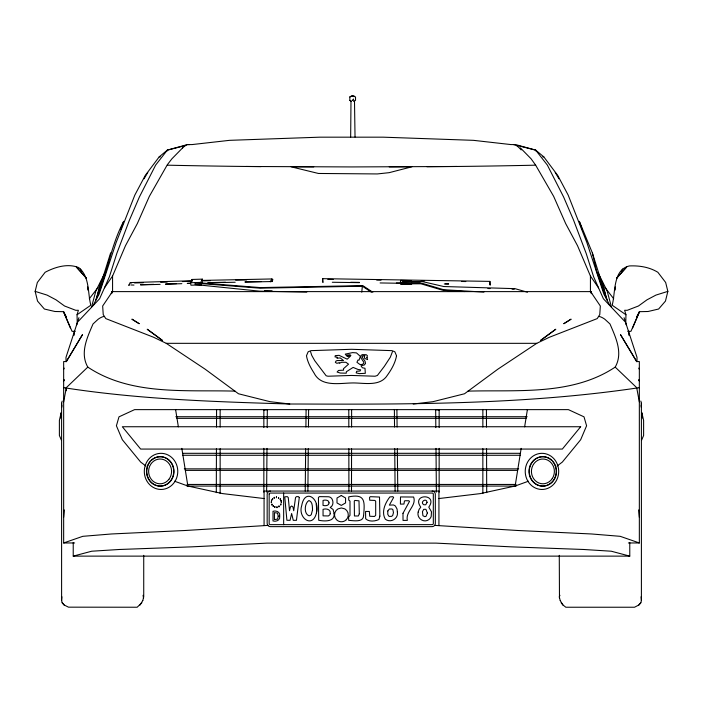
<?xml version="1.0" encoding="UTF-8"?>
<svg xmlns="http://www.w3.org/2000/svg" width="703" height="703" viewBox="0 0 703 703"><rect width="100%" height="100%" fill="white"/><g stroke="black" fill="none" stroke-linecap="round" stroke-linejoin="round"><path stroke-width="1.05" d="M482.847 493.559L482.856 448.663M482.856 427.064L482.856 409.418M486.423 409.629L486.485 427.108M351.5 491.063L351.562 448.716M351.597 427.002L351.623 409.629M216.296 492.645L216.445 448.751M216.515 427.108L216.577 409.629M636.988 361.694L637.015 357.37L625.565 322.282L603.402 298.757L593.648 276.868L586.17 253.405L573.534 220.057L563.648 197.068L547.365 165.1L535.677 150.126L515.571 144.572L510.923 144.572L473.444 140.336L383.144 137.173L319.856 137.173L229.556 140.336L192.077 144.572L187.429 144.572L167.323 150.126L159.194 156.866L145.24 175.469L134.827 195.1L116.118 242.57L99.158 294.056L93.306 305.12M266.622 492.118L266.999 448.382M267.175 427.617L267.325 409.726L263.845 410.016M307.888 491.063L308.266 448.716M308.459 427.002L308.617 409.629M350.665 137.023L350.982 101.179L349.839 100.371L349.839 96.944L350.982 96.249M305.225 491.063L305.673 448.716M305.91 427.002L306.095 409.629M615.239 290.04L615.274 286.912M625.951 314.751L612.506 305.462L612.383 304.399C615.538 291.982 612.99 269.601 629.37 265.936C639.273 265.488 649.256 267.043 657.859 272.272L665.662 282.474L667.85 291.376L655.934 295.093L646.98 299.829L638.456 305.998L627.234 310.313L624.624 310.287L625.951 314.751L625.775 322.985L626.505 324.979L626.145 324.716M316.438 513.032C320.463 499.086 304.935 487.258 301.675 505.756C297.677 518.014 312.721 528.753 316.438 513.032A36.125 36.125 0 0 0 316.157 503.998M63.657 517.329L64.298 509.93M361.773 292.176L362.344 286.209L259.838 288.177L195.118 283.142L195.179 284.557L259.609 291.165L306.798 292.088M73.648 335.322L73.841 333.292M61.917 596.768L61.6 600.59L61.6 403.232L61.759 405.534M641.083 407.055L641.241 405.473M60.502 418.03L61.152 412.687L59.386 420.473L59.386 435.491L61.451 440.263M74.5 331.289L73.912 335.375M411.642 284.434L400.965 284.258L400.534 280.383L411.22 280.559L411.642 282.035M142.788 600.59L143.728 596.838L143.728 555.335M143.526 598.288L143.069 595.283M515.308 484.938L521.178 448.356M524.631 426.844L527.391 409.629M63.657 401.975L66.31 387.661L87.796 367.107C79.711 352.924 87.269 337.431 93.016 323.969L98.165 319.232A4.403 0.949 -29.1 0 1 103.719 316.491L104.51 316.596M97.014 297L99.94 283.942L103.745 276.068M120.793 229.486L123.684 221.287C111.962 243.616 107.946 268.344 99.281 291.754M667.85 291.376L665.469 301.086L658.623 309.021L648.061 311.499L639.361 311.684L636.443 317.325M66.557 317.325L63.639 311.684L54.939 311.499L44.377 309.021L37.531 301.086L35.15 291.376L37.338 282.474L45.141 272.272C55.098 267.008 67.734 263.177 78.692 267.571C89.694 276.525 87.611 291.947 90.617 304.399L90.494 305.462L77.049 314.751L77.225 322.985L76.495 324.979L76.855 324.716M464.674 291.552L442.837 290.277L420.912 283.792L402.054 283.854L402.924 283.731L403.337 282.105L422.046 281.49L443.716 286.525L515.009 288.661L527.443 292.211M61.6 403.302L62.163 401.053M641.4 600.52L640.837 602.77L638.799 605.081M413.223 404.014L433.013 401.668L464.498 393.777L497.935 369.128L536.767 343.328L549.359 337.273L597.199 318.608L599.773 314.584L600.336 306.007L590.582 291.613L591.689 293.652L591.153 291.613L111.847 291.613L111.311 293.652L112.418 291.613L102.664 306.007L103.227 314.584L105.802 318.608L153.641 337.273L166.233 343.328L205.065 369.128L238.502 393.777L269.987 401.668L289.777 404.014L300.26 404.023C413.302 404.471 527.312 404.366 639.343 387.661M91.478 307.273L95.854 290.954L105.204 272.307M77.049 314.751L78.376 310.287L75.766 310.313L64.544 305.998L56.02 299.829L47.066 295.093L35.15 291.376M95.793 300.181L110.643 252.878M392.406 351.79L390.358 357.15L384.383 366.307L377.379 375.481L375.059 376.228L351.5 375.446L327.941 376.228L326.139 375.762L314.733 360.692L311.728 355.34L310.594 351.79M78.103 320.252L78.929 317.703M96.267 299.17L101.68 283.801M102.401 281.745L103.842 277.65M63.657 369.303L64.21 368.135M467.917 391.14C517.25 389.708 571.908 395.903 615.204 367.107C623.289 352.924 615.731 337.431 609.984 323.969L604.835 319.232A4.403 0.949 29.1 0 0 599.281 316.491L598.49 316.596M621.329 272.035L622.542 269.064M632.674 327.862L639.598 311.447L630.942 331.341L627.691 331.324M142.788 600.52L140.011 605.081M104.475 287.817L112.568 276.042L125.433 245.804L137.313 223.616L149.335 196.383L167.34 164.73L171.875 158.834L182.639 147.858M641.549 440.263L643.614 435.491L643.614 420.473L641.857 412.696L642.498 418.03M202.288 279.135L200.856 282.404L201.313 284.891L190.952 285.207L190.504 282.729L191.937 279.46L202.288 279.135L202.745 281.613L202.025 283.256M559.931 595.283L559.272 596.838L560.212 600.52M322.677 278.66L322.492 281.859L323.09 282.439L322.677 278.66L489.894 281.385L490.307 285.163L489.71 284.583L489.894 281.385M144.062 178.782L147.779 172.455M66.31 361.641L82.532 334.566L66.31 361.553L63.657 361.553L63.657 542.962L74.632 542.962M97.937 287.632L89.316 298.722M141.865 602.708L137.173 607.234L68.472 607.164L64.201 605.011L62.163 602.708M185.276 145.6L167.323 150.126L155.635 165.1L139.352 197.068L129.466 220.057L116.83 253.405L109.352 276.868L99.598 298.757L77.435 322.282L65.985 357.37L66.012 361.694M244.996 282.07L272.272 281.543L272.843 279.434L271.859 278.959L202.086 280.418M640.837 602.708L638.799 605.011L634.528 607.234L565.827 607.234L562.989 605.011L560.212 600.59M130.89 284.97L133.974 285.075M271.859 278.959L270.356 281.771L271.296 281.138L272.272 281.543M192.306 280.734L130.283 282.588L128.684 285.392L129.677 284.759M353.6 101.434L355.525 100.371L355.525 96.944L351.764 95.766L353.117 95.898M557.092 466.027L562.347 462.056L580.669 439.726L586.592 425.781L584.008 416.844L568.393 409.629L134.607 409.629L118.992 416.844L116.408 425.781L122.331 439.726L140.653 462.056L145.908 466.027M349.839 96.944L351.526 96.249M528.454 481.212L515.132 486.019L480.43 493.594L438.927 498.541M63.657 542.962L82.805 536.319L111.373 533.981L185.539 530.475L268.441 525.378M353.117 96.619L354.497 96.249L353.003 96.249M73.226 542.567L73.226 556.126L91.742 551.214L119.361 549.482L191.058 546.881L266.982 543.12L436.018 543.12L511.942 546.881L583.639 549.482L611.259 551.214L629.774 556.126L629.774 542.567M167.173 282.061L160.662 282.263M182.341 281.569L189.933 281.323M204.019 280.857L210.522 280.646M190.504 282.729L200.856 282.404M165.706 284.012L176.567 283.652M187.42 283.3L190.68 283.195M208.053 282.632L225.496 282.246M165.548 284.205L181.84 283.669M187.27 283.494L190.531 283.388M207.912 282.826L235.171 282.255M402.924 283.731L421.712 283.177L443.628 289.715L483.954 292.096M439.155 410.016L435.675 409.726L435.825 427.617M134.581 282.966L143.271 282.738M140.679 284.706L153.746 284.355M140.503 284.9L160.108 284.372M598.525 287.817L590.432 276.042L577.567 245.804L565.687 223.616L553.665 196.383L535.66 165.17L531.02 165.275A613.174 51.31 0 0 1 456.941 166.47L351.5 166.936L246.059 166.47A613.174 51.31 0 0 1 171.98 165.275L167.34 165.17M235.663 280.146L246.604 279.943M245.154 281.868L261.525 281.56M426.923 166.725L456.941 166.47M75.309 331.324L72.058 331.341L63.402 311.447L70.326 327.862M389.234 166.875L411.861 166.813L389.163 172.666L377.326 173.94L318.45 173.465L291.139 166.813L313.766 166.875M159.194 156.866L160.249 156.866M542.751 156.866L543.806 156.866L557.76 175.469L568.173 195.1L586.882 242.57L603.842 294.056L609.694 305.12M166.233 343.328L536.767 343.328M636.69 361.641L620.468 334.566L636.69 361.553L639.343 361.553L639.343 542.962L628.385 542.962M63.657 387.661C138.359 399.286 214.266 401.791 289.777 404.014M235.083 391.14C185.75 389.708 131.092 395.903 87.796 367.107M175.838 416.73L527.162 416.73M176.892 418.347L526.108 418.347M182.771 453.312L520.343 453.312M182.771 455.272L520.343 455.272M184.283 468.866L518.673 468.866M185.337 470.386L517.619 470.386M187.007 484.446L516.107 484.446M187.007 486.063L516.107 486.063M434.559 525.378L517.461 530.475L591.627 533.981L620.195 536.319L639.343 542.962M73.226 556.126L629.774 556.126M420.297 282.052L402.318 281.912L403.337 282.105M246.059 166.47L261.05 166.611M327.818 279.363L333.248 279.442M350.727 282.263L359.418 282.386M332.308 282.263L359.461 282.65M376.685 280.075L381.044 280.137M421.282 280.787L424.55 280.84M401.176 282.606L406.519 282.694M396.369 282.949L400.719 283.019M445.315 283.74L448.584 283.792M380.103 282.949L400.772 283.283M444.278 283.986L448.628 284.056M461.467 281.472L465.799 281.551M264.425 290.682L272.105 290.831M487.908 288.52L490.105 288.582M512.056 289.161L514.253 289.223M201.04 282.94L260.33 287.589L362.792 285.62L372.836 292.246M264.073 498.541L222.57 493.594L187.868 486.019L174.546 481.212M517.724 145.6L535.677 150.126L543.806 156.866M130.283 282.588L131.32 283.063M349.839 100.371L351.526 101.258M362.344 286.209L371.456 292.22M615.204 367.107L636.69 387.661L639.343 401.975M520.361 147.858L531.125 158.834L535.66 165.17M64.201 605.081L62.163 602.77L61.6 600.52M613.684 298.722L605.063 287.632M561.135 602.77L562.989 605.081M555.221 172.455L558.938 178.782M638.79 368.135L639.343 369.303M597.796 272.307L607.146 290.954L611.522 307.273M599.255 276.068L603.06 283.942L605.986 297M607.207 300.181L592.357 252.878L579.316 221.287L582.207 229.486M80.458 269.064L81.671 272.035M599.158 277.65L600.599 281.745M601.32 283.801L606.733 299.17M603.719 291.754L596.487 270.752L592.357 252.878M624.071 317.703L624.897 320.252M400.323 282.035L400.965 284.258M640.837 401.053L641.4 403.302M191.937 279.46L192.235 281.112M175.609 409.629L178.369 426.844M181.822 448.356L187.692 484.938M629.088 335.375L628.5 331.289M559.474 598.288L559.272 555.335M641.083 596.768L641.4 600.59L641.4 403.232L641.241 405.534M61.759 405.473L61.917 407.055M629.159 333.292L629.352 335.322M638.702 509.93L639.343 517.329M354.497 101.179L355.033 137.023M396.905 409.629L397.09 427.002M397.327 448.716L397.775 491.063M87.726 286.912L87.761 290.04M394.383 409.629L394.541 427.002M394.735 448.716L395.112 491.063M436.001 448.382L436.378 492.118M486.555 448.751L486.704 492.645M348.793 409.629L348.82 427.002M348.846 448.716L348.908 491.063M591.153 291.613L591.153 293.309M590.432 276.042L590.432 291.613M439.155 409.629L439.155 427.529M439.155 448.329L439.155 492.118M438.927 525.378L438.927 491.063L264.073 491.063L264.073 525.378M283.652 493.005L283.652 524.702M263.845 409.629L263.845 427.529M263.845 448.329L263.845 492.118M220.144 409.418L220.144 427.064M220.144 448.663L220.153 493.559M112.568 276.042L112.568 291.613M111.847 291.613L111.847 293.309M66.31 387.661L66.31 390.727M270.391 491.063A3.234 3.234 0 0 0 267.158 494.297L267.158 523.401A3.234 3.234 0 0 0 270.391 526.635L432.09 526.635A3.234 3.234 0 0 0 435.324 523.401L435.324 494.297A3.234 3.234 0 0 0 432.09 491.063M151.233 460.518A14.71 13.621 -90 0 1 172.885 465.518A14.71 13.621 -90 0 1 161.541 486.063A14.71 13.621 -90 0 1 147.182 467.855M147.419 466.933A14.71 13.621 -90 0 1 148.482 464.279M148.931 463.453A14.71 13.621 -90 0 1 149.994 461.897M555.818 467.855A14.71 13.621 -90 0 1 541.459 486.063A14.71 13.621 -90 0 1 530.115 465.518A14.71 13.621 -90 0 1 551.767 460.518M553.006 461.897A14.71 13.621 -90 0 1 554.069 463.453M554.518 464.279A14.71 13.621 -90 0 1 555.581 466.933M513.919 144.836A875.912 42.154 68.7 0 1 521.151 149.924M535.888 150.996A21.292 1.854 54 0 1 535.677 150.126M638.79 379.919A4.411 4.315 0 0 1 639.343 381.044A7.584 7.461 0 0 0 638.605 380.077M182.587 147.99A875.912 42.154 -68.7 0 1 189.107 144.765M64.395 380.077A7.584 7.461 0 0 0 63.657 381.044A4.411 4.315 0 0 1 64.21 379.919M167.323 150.126A21.292 1.854 -54 0 1 167.112 150.996M279.671 516.116C280.567 520.009 276.323 522.013 273.01 520.967L273.01 511.266C276.297 510.229 280.629 512.153 279.671 516.116M278.247 516.169L277.571 519.104L274.434 519.579L274.434 512.645L277.492 513.102L278.247 516.169M397.362 511.986C398.654 518.691 390.517 523.384 385.314 519.165C381.079 511.933 385.235 502.917 389.875 496.916L392.854 496.678L393.618 497.452L389.357 505.132L393.513 504.956L395.376 505.975L397.054 509.025L397.362 511.986M334.092 513.48C335.12 522.136 324.171 521.354 318.705 520.255L318.433 497.548L319.355 496.626L328.424 496.757A4.578 4.578 0 0 1 332.238 499.411C333.53 502.083 333.196 506.072 330.19 507.425L333.117 509.499L334.092 513.48M418.18 512.048C416.484 518.085 423.707 523.419 428.83 519.622A6.766 6.766 0 0 0 431.203 516.397L431.484 511.81L428.786 507.144C438.61 493.357 410.895 493.401 420.772 507.179L419.093 509.385L418.18 512.048M312.519 509.947L311.288 514.587A2.794 2.794 0 0 1 308.969 515.738C303.582 513.867 304.513 502.935 308.969 500.501C312.624 501.652 312.431 506.793 312.519 509.947M363.592 515.501C363.469 522.812 353.187 520.519 348.741 520.387L348.539 517.276L349.997 515.369L349.997 501.081L348.741 500.07L348.741 496.872C365.121 493.559 364.936 501.019 363.592 515.501M427.362 512.997L426.009 516.354L424.832 516.661L422.934 515.747L422.45 511.679L423.733 509.324L425.921 509.324L427.362 512.997M359.303 513.788L358.345 515.984L354.435 515.976L354.286 501.107L354.848 500.431L358.996 500.826L359.303 513.788M299.293 497.46L296.446 520.317L293.265 520.317L291.631 513.515L290.058 520.325L286.903 520.273L284.75 496.836L287.29 496.626L288.256 497.522L289.522 510.738L290.418 506.977L291.692 505.993L292.975 506.986L293.722 510.738L295.541 497.522L296.508 496.626L298.45 496.626L299.293 497.46M387.81 510.958L387.775 514.411L389.075 516.424L391.65 516.362L392.705 515.44L393.469 512.61L392.872 509.622L392.028 508.981L389.357 509.007L387.81 510.958M402.977 513.313L403.03 520.413L407.353 520.378C405.262 511.45 416.782 505.923 413.636 497.039L400.508 496.933L400.402 504.104L403.944 504.06L404.462 500.984L405.183 500.747L408.742 500.747L409.515 501.371L402.977 513.313M396.527 355.771C395.253 363.012 391.43 369.576 387.195 375.49C379.567 387.239 362.968 382.511 351.5 382.977C339.057 383.267 320.99 386.984 314.074 373.082C310.691 367.766 307.519 362.054 306.473 355.771L308.16 351.79L311.025 350.639L351.5 349.294L391.975 350.639L394.84 351.79L396.527 355.771M379.866 516.151L378.926 519.482C375.209 521.38 368.759 522.048 365.657 518.735L365.569 511.441L369.33 511.441L369.734 516.266L374.514 516.459L375.683 515.299L375.683 501.23L374.892 500.431L369.734 500.228L369.532 497.469L370.332 496.678L379.506 497.039L379.866 516.151M269.161 493.972L269.161 523.735A1.274 1.274 0 0 0 270.057 524.64L432.415 524.64A1.274 1.274 0 0 0 433.32 523.735L433.32 493.972A1.274 1.274 0 0 0 432.415 493.067L270.057 493.067A1.274 1.274 0 0 0 269.161 493.972M427.072 502.346L425.737 504.763L423.804 504.763C419.419 502.17 426.501 497.267 427.072 502.346M366.948 357.519L367.599 359.611L364.769 358.451L364.224 356.43L364.989 355.639L362.528 355.876L362.3 357.396L365.094 361.342L365.534 363.513L364.224 365.024L360.955 365.753L362.37 367.774L364.989 368.275L365.314 373.328L359.321 373.618L356.166 372.898L356.711 371.237L360.085 371.017L360.63 369.796L358.126 369.506L353.117 367.414L346.359 371.746L346.254 373.188L340.261 373.047L337.097 372.036L338.521 370.446L343.635 370.156L343.416 368.785L348.539 364.163L345.929 362.282L341.57 362.282L339.391 363.293L339.277 362.713L336.886 363.293L335.357 362.353L335.902 361.131L337.097 360.551L343.53 360.551L340.261 357.95L336.886 358.17L337.431 357.59L336.992 357.08L335.032 356.939L335.252 355.639L339.066 355.349L347.229 359.18L350.498 356.07L346.799 356.07L350.938 355.419L349.848 354.769L346.034 355.208L345.27 354.119L352.572 352.607L356.491 352.897L360.411 356.43L358.996 360.191L358.02 359.971L356.931 362.282L359.98 364.523L362.265 364.453L363.794 363.363L363.679 362.063L360.736 357.59L361.087 355.446L362.265 354.628L366.184 354.699L367.388 355.639L366.948 357.519M329.048 502.847C329.03 505.888 325.164 506.037 323.02 505.378L323.055 500.439C325.129 499.728 328.978 499.895 329.048 502.847M330.217 513.506L329.997 514.64L328.398 515.949L323.055 515.853L323.055 509.332C326.069 508.269 330.972 509.28 330.217 513.506M353.6 99.202L353.117 100.397L352.361 100.397L353.6 99.202M617.647 276.912L616.575 278.318L626.663 266.999L617.647 276.912M580.669 426.739L562.347 449.068L140.653 449.068L122.331 426.739L580.669 426.739M346.298 519.745L344.865 520.844A6.907 6.907 0 0 1 337.958 520.844L336.535 519.745A6.907 6.907 0 0 1 337.958 508.893L341.412 507.961L344.865 508.893A6.907 6.907 0 0 1 346.298 519.745M546.749 335.806L540.651 340.401L555.801 329.232L546.749 335.806M563.876 323.661L570.968 319.224L563.876 323.661M274.205 497.329L274.205 498.19L274.205 497.329M272.615 498.497L272.615 499.35L272.615 498.497M276.42 496.819L276.42 497.68L276.42 496.819M271.657 499.956L271.657 500.817L271.657 499.956M271.34 501.766L271.34 502.627L271.34 501.766M278.555 497.566L278.555 498.427L278.555 497.566M280.269 498.787L280.269 499.648L280.269 498.787M271.964 504.174L271.964 505.035L271.964 504.174M281.042 500.334L281.042 501.195L281.042 500.334M273.247 505.642L273.247 506.503L273.247 505.642M281.349 501.898L281.349 502.759L281.349 501.898M274.838 506.494L274.838 507.346L274.838 506.494M280.796 504.069L280.796 504.93L280.796 504.069M276.973 506.793L276.973 507.654L276.973 506.793M278.994 505.958L278.994 506.819L278.994 505.958M341.289 495.518L337.001 497.996L337.001 502.935L341.289 505.413L345.568 502.935L345.568 497.996L341.289 495.518M139.124 323.661L132.032 319.224L139.124 323.661M156.251 335.806L147.199 329.232L162.349 340.401L156.251 335.806M85.353 276.912L76.337 266.999L86.425 278.318L85.353 276.912M174.95 481.45A18.076 16.74 -90 0 0 162.147 453.365A18.076 16.74 -90 0 0 146.022 479.384A18.076 16.74 -90 0 0 174.95 481.45M169.906 481.617A14.71 13.621 -90 0 0 163.386 457.126A14.71 13.621 -90 0 0 147.006 475.465A14.71 13.621 -90 0 0 169.906 481.617M168.913 479.341A12.39 11.476 -90 0 0 162.059 459.191A12.39 11.476 -90 0 0 149.326 475.676A12.39 11.476 -90 0 0 168.913 479.341M554.553 483.312A18.076 16.74 -90 0 0 545.22 453.672A18.076 16.74 -90 0 0 526.116 477.223A18.076 16.74 -90 0 0 554.553 483.312M554.57 478.989A14.71 13.621 -90 0 0 543.147 456.686A14.71 13.621 -90 0 0 530.985 478.523A14.71 13.621 -90 0 0 554.57 478.989M552.286 478.541A12.39 11.476 -90 0 0 543.937 459.059A12.39 11.476 -90 0 0 532.487 476.608A12.39 11.476 -90 0 0 552.286 478.541"/></g></svg>
